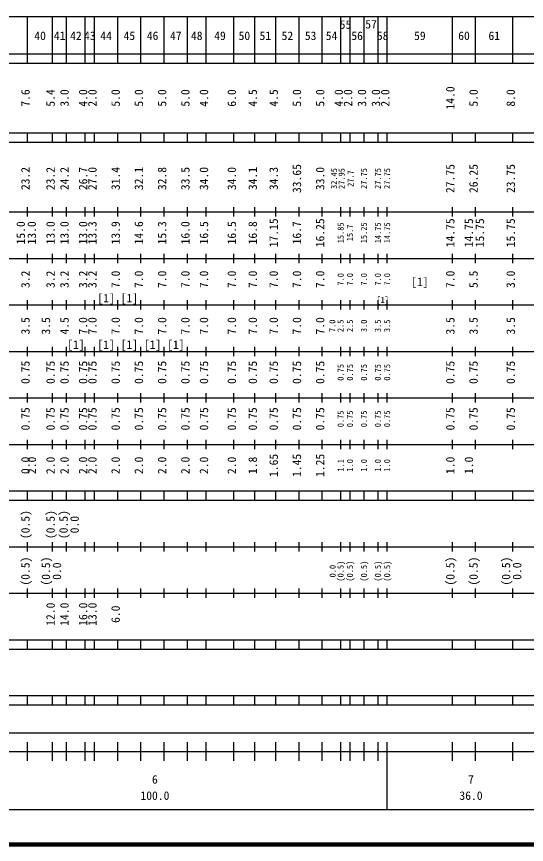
# Model space of a CAD drawing. Units: millimetres on the paper, enlarged 1000 times. Extents: x 40000 to 680000, y 20000 to 380000.
# Drawn here: x 388232 to 497930, y 20000 to 198000 of the extents above; entities that cross this region are included whole.
import ezdxf
from ezdxf.enums import TextEntityAlignment as Align

# ---------------------------------------------------------------- set-up
doc = ezdxf.new("R2010")
doc.units = ezdxf.units.MM
doc.header["$LTSCALE"] = 1000
doc.layers.add('M-TTL', color=2, linetype='Continuous', lineweight=140)
doc.layers.add('M-TTL-BAND', color=7, linetype='Continuous', lineweight=25)
doc.styles.add('ＭＳ ゴシック', font='')
doc.styles.get('ＭＳ ゴシック').set_extended_font_data('MS Gothic')

msp = doc.modelspace()

# ---------------------------------------------------------------- linework, layer by layer
at = {"layer": 'M-TTL'}
msp.add_line((40000, 20000), (680000, 20000), dxfattribs=at)
at = {"layer": 'M-TTL-BAND'}
for p, q in [((68000, 198000), (579000, 198000)), ((390600, 188000), (390600, 198000)), ((396000, 188000), (396000, 198000)), ((399000, 188000), (399000, 198000)), ((403000, 188000), (403000, 198000)), ((405000, 188000), (405000, 198000)), ((410000, 188000), (410000, 198000)), ((415000, 188000), (415000, 198000)), ((420000, 188000), (420000, 198000)), ((425000, 188000), (425000, 198000)), ((429000, 188000), (429000, 198000)), ((435000, 188000), (435000, 198000)), ((439500, 188000), (439500, 198000)), ((444000, 188000), (444000, 198000)), ((449000, 188000), (449000, 198000)), ((454000, 188000), (454000, 198000)), ((458000, 188000), (458000, 198000)), ((460000, 188000), (460000, 198000)), ((463000, 188000), (463000, 198000)), ((466000, 188000), (466000, 198000)), ((468000, 188000), (468000, 198000)), ((482000, 188000), (482000, 198000)), ((487000, 188000), (487000, 198000)), ((495000, 188000), (495000, 198000)), ((40000, 190000), (579000, 190000)), ((40000, 188000), (579000, 188000)), ((40000, 173000), (579000, 173000)), ((390600, 171000), (390600, 173000)), ((396000, 171000), (396000, 173000)), ((399000, 171000), (399000, 173000)), ((403000, 171000), (403000, 173000)), ((405000, 171000), (405000, 173000)), ((410000, 171000), (410000, 173000)), ((415000, 171000), (415000, 173000)), ((420000, 171000), (420000, 173000)), ((425000, 171000), (425000, 173000)), ((429000, 171000), (429000, 173000)), ((435000, 171000), (435000, 173000)), ((439500, 171000), (439500, 173000)), ((444000, 171000), (444000, 173000)), ((449000, 171000), (449000, 173000)), ((454000, 171000), (454000, 173000)), ((458000, 171000), (458000, 173000)), ((460000, 171000), (460000, 173000)), ((463000, 171000), (463000, 173000)), ((466000, 171000), (466000, 173000)), ((468000, 171000), (468000, 173000)), ((482000, 171000), (482000, 173000)), ((487000, 171000), (487000, 173000)), ((495000, 171000), (495000, 173000)), ((40000, 171000), (579000, 171000)), ((390600, 155000), (390600, 157000)), ((396000, 155000), (396000, 157000)), ((399000, 155000), (399000, 157000)), ((403000, 155000), (403000, 157000)), ((405000, 155000), (405000, 157000)), ((410000, 155000), (410000, 157000)), ((415000, 155000), (415000, 157000)), ((420000, 155000), (420000, 157000)), ((425000, 155000), (425000, 157000)), ((429000, 155000), (429000, 157000)), ((435000, 155000), (435000, 157000)), ((439500, 155000), (439500, 157000)), ((444000, 155000), (444000, 157000)), ((449000, 155000), (449000, 157000)), ((454000, 155000), (454000, 157000)), ((458000, 155000), (458000, 157000)), ((460000, 155000), (460000, 157000)), ((463000, 155000), (463000, 157000)), ((466000, 155000), (466000, 157000)), ((468000, 155000), (468000, 157000)), ((482000, 155000), (482000, 157000)), ((487000, 155000), (487000, 157000)), ((495000, 155000), (495000, 157000)), ((40000, 156000), (579000, 156000)), ((46000, 146000), (579000, 146000)), ((390600, 145000), (390600, 147000)), ((396000, 145000), (396000, 147000)), ((399000, 145000), (399000, 147000)), ((403000, 145000), (403000, 147000)), ((405000, 145000), (405000, 147000)), ((410000, 145000), (410000, 147000)), ((415000, 145000), (415000, 147000)), ((420000, 145000), (420000, 147000)), ((425000, 145000), (425000, 147000)), ((429000, 145000), (429000, 147000)), ((435000, 145000), (435000, 147000)), ((439500, 145000), (439500, 147000)), ((444000, 145000), (444000, 147000)), ((449000, 145000), (449000, 147000)), ((454000, 145000), (454000, 147000)), ((458000, 145000), (458000, 147000)), ((460000, 145000), (460000, 147000)), ((463000, 145000), (463000, 147000)), ((466000, 145000), (466000, 147000)), ((468000, 145000), (468000, 147000)), ((482000, 145000), (482000, 147000)), ((487000, 145000), (487000, 147000)), ((495000, 145000), (495000, 147000)), ((52000, 136000), (579000, 136000)), ((390600, 135000), (390600, 137000)), ((396000, 135000), (396000, 137000)), ((399000, 135000), (399000, 137000)), ((403000, 135000), (403000, 137000)), ((405000, 135000), (405000, 137000)), ((410000, 135000), (410000, 137000)), ((415000, 135000), (415000, 137000)), ((420000, 135000), (420000, 137000)), ((425000, 135000), (425000, 137000)), ((429000, 135000), (429000, 137000)), ((435000, 135000), (435000, 137000)), ((439500, 135000), (439500, 137000)), ((444000, 135000), (444000, 137000)), ((449000, 135000), (449000, 137000)), ((454000, 135000), (454000, 137000)), ((458000, 135000), (458000, 137000)), ((460000, 135000), (460000, 137000)), ((463000, 135000), (463000, 137000)), ((466000, 135000), (466000, 137000)), ((468000, 135000), (468000, 137000)), ((482000, 135000), (482000, 137000)), ((487000, 135000), (487000, 137000)), ((495000, 135000), (495000, 137000)), ((390600, 125000), (390600, 127000)), ((396000, 125000), (396000, 127000)), ((399000, 125000), (399000, 127000)), ((403000, 125000), (403000, 127000)), ((405000, 125000), (405000, 127000)), ((410000, 125000), (410000, 127000)), ((415000, 125000), (415000, 127000)), ((420000, 125000), (420000, 127000)), ((425000, 125000), (425000, 127000)), ((429000, 125000), (429000, 127000)), ((435000, 125000), (435000, 127000)), ((439500, 125000), (439500, 127000)), ((444000, 125000), (444000, 127000)), ((449000, 125000), (449000, 127000)), ((454000, 125000), (454000, 127000)), ((458000, 125000), (458000, 127000)), ((460000, 125000), (460000, 127000)), ((463000, 125000), (463000, 127000)), ((466000, 125000), (466000, 127000)), ((468000, 125000), (468000, 127000)), ((482000, 125000), (482000, 127000)), ((487000, 125000), (487000, 127000)), ((495000, 125000), (495000, 127000)), ((46000, 126000), (579000, 126000)), ((52000, 116000), (579000, 116000)), ((390600, 115000), (390600, 117000)), ((396000, 115000), (396000, 117000)), ((399000, 115000), (399000, 117000)), ((403000, 115000), (403000, 117000)), ((405000, 115000), (405000, 117000)), ((410000, 115000), (410000, 117000)), ((415000, 115000), (415000, 117000)), ((420000, 115000), (420000, 117000)), ((425000, 115000), (425000, 117000)), ((429000, 115000), (429000, 117000)), ((435000, 115000), (435000, 117000)), ((439500, 115000), (439500, 117000)), ((444000, 115000), (444000, 117000)), ((449000, 115000), (449000, 117000)), ((454000, 115000), (454000, 117000)), ((458000, 115000), (458000, 117000)), ((460000, 115000), (460000, 117000)), ((463000, 115000), (463000, 117000)), ((466000, 115000), (466000, 117000)), ((468000, 115000), (468000, 117000)), ((482000, 115000), (482000, 117000)), ((487000, 115000), (487000, 117000)), ((495000, 115000), (495000, 117000)), ((390600, 105000), (390600, 107000)), ((396000, 105000), (396000, 107000)), ((399000, 105000), (399000, 107000)), ((403000, 105000), (403000, 107000)), ((405000, 105000), (405000, 107000)), ((410000, 105000), (410000, 107000)), ((415000, 105000), (415000, 107000)), ((420000, 105000), (420000, 107000)), ((425000, 105000), (425000, 107000)), ((429000, 105000), (429000, 107000)), ((435000, 105000), (435000, 107000)), ((439500, 105000), (439500, 107000)), ((444000, 105000), (444000, 107000)), ((449000, 105000), (449000, 107000)), ((454000, 105000), (454000, 107000)), ((458000, 105000), (458000, 107000)), ((460000, 105000), (460000, 107000)), ((463000, 105000), (463000, 107000)), ((466000, 105000), (466000, 107000)), ((468000, 105000), (468000, 107000)), ((482000, 105000), (482000, 107000)), ((487000, 105000), (487000, 107000)), ((495000, 105000), (495000, 107000)), ((46000, 106000), (579000, 106000)), ((40000, 96000), (579000, 96000)), ((390600, 94000), (390600, 96000)), ((396000, 94000), (396000, 96000)), ((399000, 94000), (399000, 96000)), ((403000, 94000), (403000, 96000)), ((405000, 94000), (405000, 96000)), ((410000, 94000), (410000, 96000)), ((415000, 94000), (415000, 96000)), ((420000, 94000), (420000, 96000)), ((425000, 94000), (425000, 96000)), ((429000, 94000), (429000, 96000)), ((435000, 94000), (435000, 96000)), ((439500, 94000), (439500, 96000)), ((444000, 94000), (444000, 96000)), ((449000, 94000), (449000, 96000)), ((454000, 94000), (454000, 96000)), ((458000, 94000), (458000, 96000)), ((460000, 94000), (460000, 96000)), ((463000, 94000), (463000, 96000)), ((466000, 94000), (466000, 96000)), ((468000, 94000), (468000, 96000)), ((482000, 94000), (482000, 96000)), ((487000, 94000), (487000, 96000)), ((495000, 94000), (495000, 96000)), ((40000, 94000), (579000, 94000)), ((49000, 84000), (579000, 84000)), ((390600, 83000), (390600, 85000)), ((396000, 83000), (396000, 85000)), ((399000, 83000), (399000, 85000)), ((403000, 83000), (403000, 85000)), ((405000, 83000), (405000, 85000)), ((410000, 83000), (410000, 85000)), ((415000, 83000), (415000, 85000)), ((420000, 83000), (420000, 85000)), ((425000, 83000), (425000, 85000)), ((429000, 83000), (429000, 85000)), ((435000, 83000), (435000, 85000)), ((439500, 83000), (439500, 85000)), ((444000, 83000), (444000, 85000)), ((449000, 83000), (449000, 85000)), ((454000, 83000), (454000, 85000)), ((458000, 83000), (458000, 85000)), ((460000, 83000), (460000, 85000)), ((463000, 83000), (463000, 85000)), ((466000, 83000), (466000, 85000)), ((468000, 83000), (468000, 85000)), ((482000, 83000), (482000, 85000)), ((487000, 83000), (487000, 85000)), ((495000, 83000), (495000, 85000)), ((390600, 73000), (390600, 75000)), ((396000, 73000), (396000, 75000)), ((399000, 73000), (399000, 75000)), ((403000, 73000), (403000, 75000)), ((405000, 73000), (405000, 75000)), ((410000, 73000), (410000, 75000)), ((415000, 73000), (415000, 75000)), ((420000, 73000), (420000, 75000)), ((425000, 73000), (425000, 75000)), ((429000, 73000), (429000, 75000)), ((435000, 73000), (435000, 75000)), ((439500, 73000), (439500, 75000)), ((444000, 73000), (444000, 75000)), ((449000, 73000), (449000, 75000)), ((454000, 73000), (454000, 75000)), ((458000, 73000), (458000, 75000)), ((460000, 73000), (460000, 75000)), ((463000, 73000), (463000, 75000)), ((466000, 73000), (466000, 75000)), ((468000, 73000), (468000, 75000)), ((482000, 73000), (482000, 75000)), ((487000, 73000), (487000, 75000)), ((495000, 73000), (495000, 75000)), ((40000, 74000), (579000, 74000)), ((40000, 64000), (579000, 64000)), ((390600, 62000), (390600, 64000)), ((396000, 62000), (396000, 64000)), ((399000, 62000), (399000, 64000)), ((403000, 62000), (403000, 64000)), ((405000, 62000), (405000, 64000)), ((410000, 62000), (410000, 64000)), ((415000, 62000), (415000, 64000)), ((420000, 62000), (420000, 64000)), ((425000, 62000), (425000, 64000)), ((429000, 62000), (429000, 64000)), ((435000, 62000), (435000, 64000)), ((439500, 62000), (439500, 64000)), ((444000, 62000), (444000, 64000)), ((449000, 62000), (449000, 64000)), ((454000, 62000), (454000, 64000)), ((458000, 62000), (458000, 64000)), ((460000, 62000), (460000, 64000)), ((463000, 62000), (463000, 64000)), ((466000, 62000), (466000, 64000)), ((468000, 62000), (468000, 64000)), ((482000, 62000), (482000, 64000)), ((487000, 62000), (487000, 64000)), ((495000, 62000), (495000, 64000)), ((40000, 62000), (579000, 62000)), ((40000, 52000), (579000, 52000)), ((390600, 50000), (390600, 52000)), ((396000, 50000), (396000, 52000)), ((399000, 50000), (399000, 52000)), ((403000, 50000), (403000, 52000)), ((405000, 50000), (405000, 52000)), ((410000, 50000), (410000, 52000)), ((415000, 50000), (415000, 52000)), ((420000, 50000), (420000, 52000)), ((425000, 50000), (425000, 52000)), ((429000, 50000), (429000, 52000)), ((435000, 50000), (435000, 52000)), ((439500, 50000), (439500, 52000)), ((444000, 50000), (444000, 52000)), ((449000, 50000), (449000, 52000)), ((454000, 50000), (454000, 52000)), ((458000, 50000), (458000, 52000)), ((460000, 50000), (460000, 52000)), ((463000, 50000), (463000, 52000)), ((466000, 50000), (466000, 52000)), ((468000, 50000), (468000, 52000)), ((482000, 50000), (482000, 52000)), ((487000, 50000), (487000, 52000)), ((495000, 50000), (495000, 52000)), ((40000, 50000), (579000, 50000)), ((71000, 44000), (569000, 44000)), ((390600, 38000), (390600, 42000)), ((396000, 38000), (396000, 42000)), ((399000, 38000), (399000, 42000)), ((403000, 38000), (403000, 42000)), ((405000, 38000), (405000, 42000)), ((410000, 38000), (410000, 42000)), ((415000, 38000), (415000, 42000)), ((420000, 38000), (420000, 42000)), ((425000, 38000), (425000, 42000)), ((429000, 38000), (429000, 42000)), ((435000, 38000), (435000, 42000)), ((439500, 38000), (439500, 42000)), ((444000, 38000), (444000, 42000)), ((449000, 38000), (449000, 42000)), ((454000, 38000), (454000, 42000)), ((458000, 38000), (458000, 42000)), ((460000, 38000), (460000, 42000)), ((463000, 38000), (463000, 42000)), ((466000, 38000), (466000, 42000)), ((468000, 27500), (468000, 42000)), ((482000, 38000), (482000, 42000)), ((487000, 38000), (487000, 42000)), ((495000, 38000), (495000, 42000)), ((40000, 40000), (579000, 40000)), ((68000, 27500), (579000, 27500))]:
    msp.add_line(p, q, dxfattribs=at)

# ---------------------------------------------------------------- texts
at = {"layer": 'M-TTL-BAND', "style": 'ＭＳ ゴシック'}
for s, height, p in [('55', 1833, (459000, 194820)), ('57', 1833, (464500, 194893)), ('40', 1833, (393300, 192405)), ('41', 1833, (397500, 192405)), ('42', 1833, (401000, 192405)), ('43', 1833, (404000, 192405)), ('44', 1833, (407500, 192405)), ('45', 1833, (412500, 192405)), ('46', 1833, (417500, 192405)), ('47', 1833, (422500, 192405)), ('48', 1833, (427000, 192405)), ('49', 1833, (432000, 192405)), ('50', 1833, (437250, 192405)), ('51', 1833, (441750, 192405)), ('52', 1833, (446500, 192405)), ('53', 1833, (451500, 192405)), ('54', 1833, (456000, 192405)), ('56', 1833, (461500, 192405)), ('58', 1833, (467000, 192405)), ('59', 1833, (475000, 192405)), ('60', 1833, (484500, 192405)), ('61', 1833, (491000, 192405)), ('[1]', 1833, (475000, 139500)), ('[1]', 1833, (407500, 136000)), ('[1]', 1833, (412500, 136000)), ('[1]', 1320, (467000, 136000)), ('[1]', 1833, (401000, 126000)), ('[1]', 1833, (407500, 126000)), ('[1]', 1833, (412500, 126000)), ('[1]', 1833, (417500, 126000)), ('[1]', 1833, (422500, 126000)), ('6', 1833, (418000, 32523)), ('7', 1833, (486000, 32523)), ('100.0', 1833, (418000, 29033)), ('36.0', 1833, (486000, 29033))]:
    msp.add_text(s, height=height, dxfattribs=at).set_placement(p, align=Align.BOTTOM_CENTER)
for s, height, p in [('7.6', 1833, (391600, 180500)), ('5.4', 1833, (397000, 180500)), ('3.0', 1833, (400000, 180500)), ('4.0', 1833, (404000, 180500)), ('2.0', 1833, (406000, 180500)), ('5.0', 1833, (411000, 180500)), ('5.0', 1833, (416000, 180500)), ('5.0', 1833, (421000, 180500)), ('5.0', 1833, (426000, 180500)), ('4.0', 1833, (430000, 180500)), ('6.0', 1833, (436000, 180500)), ('4.5', 1833, (440500, 180500)), ('4.5', 1833, (445000, 180500)), ('5.0', 1833, (450000, 180500)), ('5.0', 1833, (455000, 180500)), ('4.0', 1833, (459000, 180500)), ('2.0', 1833, (461000, 180500)), ('3.0', 1833, (464000, 180500)), ('3.0', 1833, (467000, 180500)), ('2.0', 1833, (469000, 180500)), ('14.0', 1833, (483000, 180500)), ('5.0', 1833, (488000, 180500)), ('8.0', 1833, (496000, 180500)), ('23.2', 1833, (391600, 163174)), ('23.2', 1833, (397000, 163174)), ('24.2', 1833, (400000, 163174)), ('31.4', 1833, (411000, 163174)), ('32.1', 1833, (416000, 163174)), ('32.8', 1833, (421000, 163174)), ('34.1', 1833, (440500, 163174)), ('33.65', 1833, (450000, 163174)), ('27.75', 1833, (483000, 163174)), ('26.25', 1833, (488000, 163174)), ('23.75', 1833, (496000, 163174)), ('26.7', 1833, (404000, 163174)), ('27.0', 1833, (406000, 163174)), ('33.5', 1833, (426000, 163174)), ('34.0', 1833, (430000, 163174)), ('34.0', 1833, (436000, 163174)), ('34.3', 1833, (445000, 163174)), ('33.0', 1833, (455000, 163174)), ('32.45', 1320, (457555, 163174)), ('27.95', 1320, (459211, 163174)), ('27.7', 1320, (461124, 163174)), ('27.75', 1320, (464000, 163174)), ('27.75', 1320, (467000, 163174)), ('27.75', 1320, (469000, 163174)), ('15.0', 1833, (390600, 151500)), ('13.0', 1833, (392970, 151500)), ('13.0', 1833, (397000, 151500)), ('13.0', 1833, (400000, 151500)), ('13.0', 1833, (404000, 151500)), ('13.3', 1833, (406000, 151500)), ('13.9', 1833, (411000, 151500)), ('14.6', 1833, (416000, 151500)), ('15.3', 1833, (421000, 151500)), ('16.0', 1833, (426000, 151500)), ('16.5', 1833, (430000, 151500)), ('16.5', 1833, (436000, 151500)), ('16.8', 1833, (440500, 151500)), ('17.15', 1833, (445000, 151500)), ('16.7', 1833, (450000, 151500)), ('16.25', 1833, (455000, 151500)), ('15.85', 1320, (459000, 151500)), ('15.7', 1320, (461000, 151500)), ('15.25', 1320, (464000, 151500)), ('14.75', 1320, (467000, 151500)), ('14.75', 1320, (469000, 151500)), ('14.75', 1833, (483000, 151500)), ('14.75', 1833, (487000, 151500)), ('15.75', 1833, (489370, 151500)), ('15.75', 1833, (496000, 151500)), ('3.2', 1833, (391600, 141500)), ('3.2', 1833, (397000, 141500)), ('3.2', 1833, (400000, 141500)), ('3.2', 1833, (404000, 141500)), ('3.2', 1833, (406000, 141500)), ('7.0', 1833, (411000, 141500)), ('7.0', 1833, (416000, 141500)), ('7.0', 1833, (421000, 141500)), ('7.0', 1833, (426000, 141500)), ('7.0', 1833, (430000, 141500)), ('7.0', 1833, (436000, 141500)), ('7.0', 1833, (440500, 141500)), ('7.0', 1833, (445000, 141500)), ('7.0', 1833, (450000, 141500)), ('7.0', 1833, (455000, 141500)), ('7.0', 1320, (459000, 141500)), ('7.0', 1320, (461000, 141500)), ('7.0', 1320, (464000, 141500)), ('7.0', 1320, (467000, 141500)), ('7.0', 1320, (469000, 141500)), ('7.0', 1833, (483000, 141500)), ('5.5', 1833, (488000, 141500)), ('3.0', 1833, (496000, 141500)), ('3.5', 1833, (391600, 131500)), ('3.5', 1833, (396000, 131500)), ('4.5', 1833, (400000, 131500)), ('7.0', 1833, (404000, 131500)), ('7.0', 1833, (406000, 131500)), ('7.0', 1833, (411000, 131500)), ('7.0', 1833, (416000, 131500)), ('7.0', 1833, (421000, 131500)), ('7.0', 1833, (426000, 131500)), ('7.0', 1833, (430000, 131500)), ('7.0', 1833, (436000, 131500)), ('7.0', 1833, (440500, 131500)), ('7.0', 1833, (445000, 131500)), ('7.0', 1833, (450000, 131500)), ('7.0', 1833, (455000, 131500)), ('7.0', 1320, (457232, 131500)), ('2.5', 1320, (458974, 131500)), ('2.5', 1320, (461000, 131500)), ('3.0', 1320, (464000, 131500)), ('3.5', 1320, (467000, 131500)), ('3.5', 1320, (469000, 131500)), ('3.5', 1833, (483000, 131500)), ('3.5', 1833, (488000, 131500)), ('3.5', 1833, (496000, 131500)), ('0.75', 1833, (391600, 121500)), ('0.75', 1833, (397000, 121500)), ('0.75', 1833, (400000, 121500)), ('0.75', 1833, (404000, 121500)), ('0.75', 1833, (406000, 121500)), ('0.75', 1833, (411000, 121500)), ('0.75', 1833, (416000, 121500)), ('0.75', 1833, (421000, 121500)), ('0.75', 1833, (426000, 121500)), ('0.75', 1833, (430000, 121500)), ('0.75', 1833, (436000, 121500)), ('0.75', 1833, (440500, 121500)), ('0.75', 1833, (445000, 121500)), ('0.75', 1833, (450000, 121500)), ('0.75', 1833, (455000, 121500)), ('0.75', 1320, (459000, 121500)), ('0.75', 1320, (461000, 121500)), ('0.75', 1320, (464000, 121500)), ('0.75', 1320, (467000, 121500)), ('0.75', 1320, (469000, 121500)), ('0.75', 1833, (483000, 121500)), ('0.75', 1833, (488000, 121500)), ('0.75', 1833, (496000, 121500)), ('0.75', 1833, (391600, 111500)), ('0.75', 1833, (397000, 111500)), ('0.75', 1833, (400000, 111500)), ('0.75', 1833, (404000, 111500)), ('0.75', 1833, (406000, 111500)), ('0.75', 1833, (411000, 111500)), ('0.75', 1833, (416000, 111500)), ('0.75', 1833, (421000, 111500)), ('0.75', 1833, (426000, 111500)), ('0.75', 1833, (430000, 111500)), ('0.75', 1833, (436000, 111500)), ('0.75', 1833, (440500, 111500)), ('0.75', 1833, (445000, 111500)), ('0.75', 1833, (450000, 111500)), ('0.75', 1833, (455000, 111500)), ('0.75', 1320, (459000, 111500)), ('0.75', 1320, (461000, 111500)), ('0.75', 1320, (464000, 111500)), ('0.75', 1320, (467000, 111500)), ('0.75', 1320, (469000, 111500)), ('0.75', 1833, (483000, 111500)), ('0.75', 1833, (488000, 111500)), ('0.75', 1833, (496000, 111500)), ('1.8', 1833, (440500, 101500)), ('1.65', 1833, (445000, 101500)), ('1.45', 1833, (450000, 101500)), ('1.25', 1833, (455000, 101500)), ('0.0', 1833, (391600, 101500)), ('2.0', 1833, (392970, 101500)), ('2.0', 1833, (397000, 101500)), ('2.0', 1833, (400000, 101500)), ('2.0', 1833, (404000, 101500)), ('2.0', 1833, (406000, 101500)), ('2.0', 1833, (411000, 101500)), ('2.0', 1833, (416000, 101500)), ('2.0', 1833, (421000, 101500)), ('2.0', 1833, (426000, 101500)), ('2.0', 1833, (430000, 101500)), ('2.0', 1833, (436000, 101500)), ('1.1', 1320, (459000, 101500)), ('1.0', 1320, (461000, 101500)), ('1.0', 1320, (464000, 101500)), ('1.0', 1320, (467000, 101500)), ('1.0', 1320, (469000, 101500)), ('1.0', 1833, (483000, 101500)), ('1.0', 1833, (487000, 101500)), ('(0.5)', 1833, (391600, 88764)), ('(0.5)', 1833, (397000, 88764)), ('(0.5)', 1833, (399799, 88764)), ('0.0', 1833, (402169, 88764)), ('(0.5)', 1833, (391600, 78764)), ('(0.5)', 1833, (396000, 78764)), ('0.0', 1833, (398370, 78764)), ('(0.5)', 1320, (458977, 78764)), ('(0.5)', 1320, (461000, 78764)), ('(0.5)', 1320, (464000, 78764)), ('(0.5)', 1320, (467000, 78764)), ('(0.5)', 1320, (469000, 78764)), ('(0.5)', 1833, (483000, 78764)), ('(0.5)', 1833, (488000, 78764)), ('(0.5)', 1833, (495000, 78764)), ('0.0', 1833, (497370, 78764)), ('0.0', 1320, (457284, 78764)), ('12.0', 1833, (397000, 69500)), ('14.0', 1833, (400000, 69500)), ('16.0', 1833, (404000, 69500)), ('13.0', 1833, (406000, 69500)), ('6.0', 1833, (411000, 69500))]:
    msp.add_text(s, height=height, rotation=90, dxfattribs=at).set_placement(p, align=Align.BOTTOM_CENTER)

doc.saveas('drawing.dxf')
